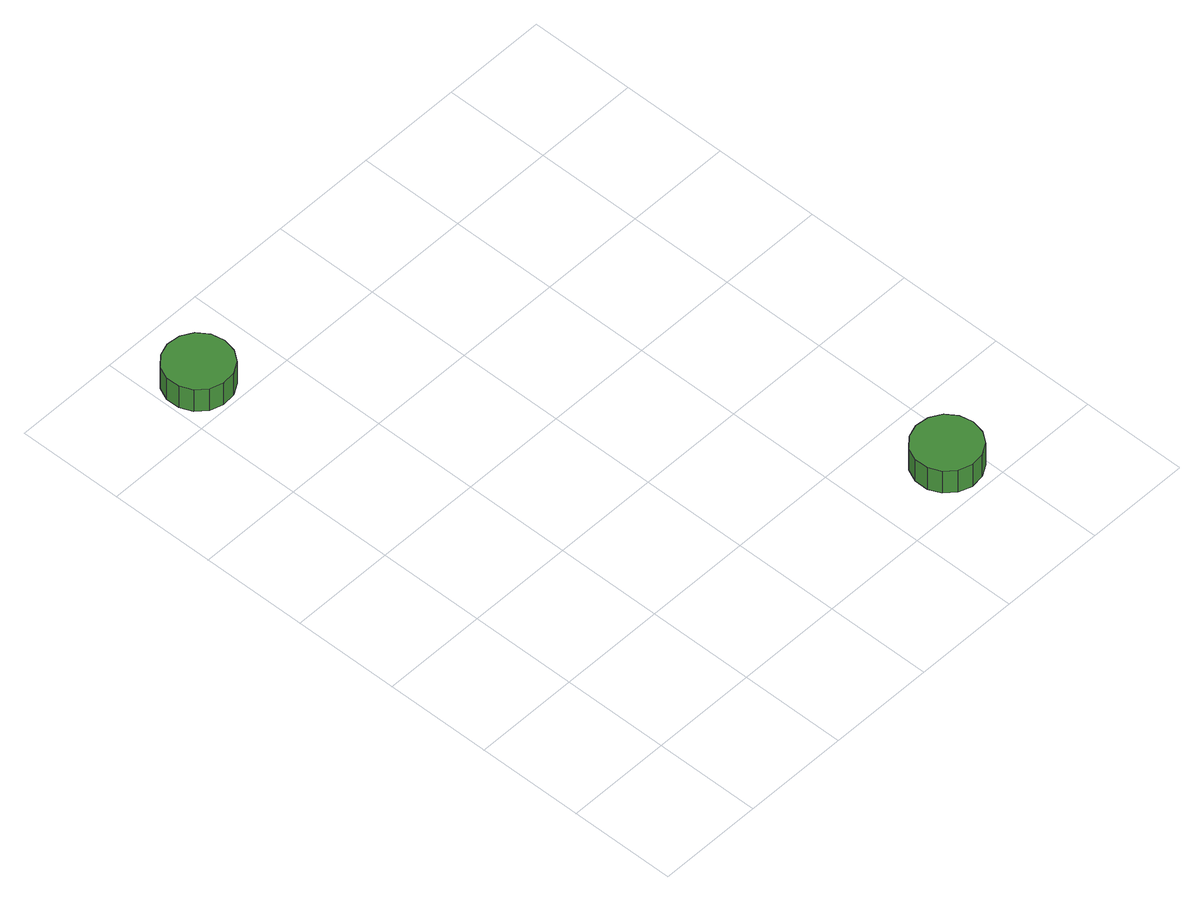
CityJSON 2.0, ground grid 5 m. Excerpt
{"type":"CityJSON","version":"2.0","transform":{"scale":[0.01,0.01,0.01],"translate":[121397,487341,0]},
"CityObjects":{
"tree1":{"type":"SolitaryVegetationObject","attributes":{"function":"something"},"geometry":[{"type":"MultiSurface","lod":"1","boundaries":[[[0,1,2,3,4,5,6,7,8,9,10,11,12,13,14]],[[15,16,17,18,19,20,21,22,23,24,25,26,27,28,29]],[[0,29,28,1]],[[1,28,27,2]],[[2,27,26,3]],[[3,26,25,4]],[[4,25,24,5]],[[5,24,23,6]],[[6,23,22,7]],[[7,22,21,8]],[[8,21,20,9]],[[9,20,19,10]],[[10,19,18,11]],[[11,18,17,12]],[[12,17,16,13]],[[13,16,15,14]],[[14,15,29,0]]]}]},
"tree2":{"type":"SolitaryVegetationObject","attributes":{"function":"something"},"geometry":[{"type":"MultiSurface","lod":"1","boundaries":[[[30,31,32,33,34,35,36,37,38,39,40,41,42,43,44]],[[45,46,47,48,49,50,51,52,53,54,55,56,57,58,59]],[[30,59,58,31]],[[31,58,57,32]],[[32,57,56,33]],[[33,56,55,34]],[[34,55,54,35]],[[35,54,53,36]],[[36,53,52,37]],[[37,52,51,38]],[[38,51,50,39]],[[39,50,49,40]],[[40,49,48,41]],[[41,48,47,42]],[[42,47,46,43]],[[43,46,45,44]],[[44,45,59,30]]]}]}
},
"vertices":[
[326,2676,170],[313,2739,170],[275,2791,170],[220,2823,170],[156,2830,170],[95,2810,170],[47,2767,170],[21,2708,170],[21,2644,170],[47,2585,170],[95,2542,170],[156,2522,170],[220,2529,170],[275,2561,170],[313,2613,170],[313,2613,41],[275,2561,41],[220,2529,41],[156,2522,41],[95,2542,41],[47,2585,41],[21,2644,41],[21,2708,41],[47,2767,41],[95,2810,41],[156,2830,41],[220,2823,41],[275,2791,41],[313,2739,41],[326,2676,41],
[2026,183,185],[2012,246,185],[1975,298,185],[1919,330,185],[1855,337,185],[1794,317,185],[1746,274,185],[1720,215,185],[1720,151,185],[1746,92,185],[1794,49,185],[1855,29,185],[1919,36,185],[1975,68,185],[2012,120,185],[2012,120,56],[1975,68,56],[1919,36,56],[1855,29,56],[1794,49,56],[1746,92,56],[1720,151,56],[1720,215,56],[1746,274,56],[1794,317,56],[1855,337,56],[1919,330,56],[1975,298,56],[2012,246,56],[2026,183,56]
]}
